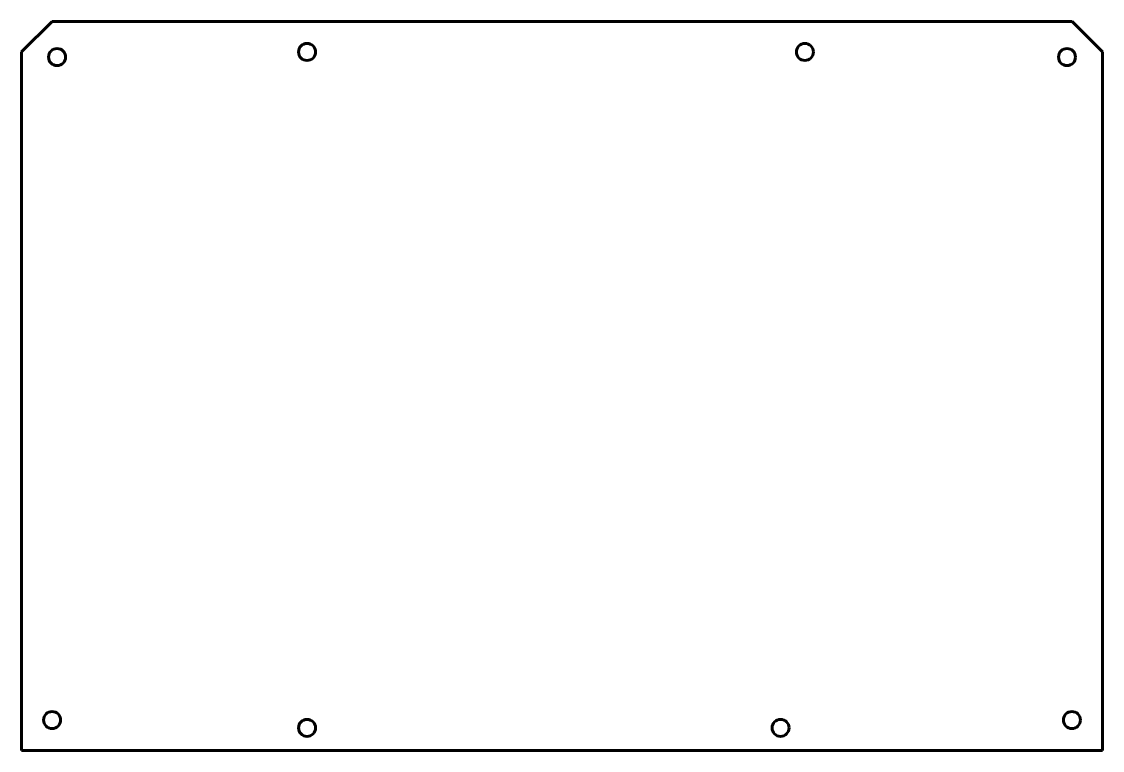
# Model space of a CAD drawing. Header units: millimetres. Extents: x -76 to 102, y -55 to 65.
import ezdxf

# ---------------------------------------------------------------- set-up
doc = ezdxf.new("R2010")
doc.units = ezdxf.units.MM
doc.linetypes.add('K5LT_BASIC', pattern=[0])

msp = doc.modelspace()

# ---------------------------------------------------------------- linework, layer by layer
at = {"color": 150, "linetype": 'K5LT_BASIC', "lineweight": 60, "true_color": 0x0080ff}
for p, q in [((-75.54, 60.35), (-70.54, 65.35)), ((-70.54, 65.35), (97.46, 65.35)), ((97.46, 65.35), (102.46, 60.35)), ((-75.54, -54.65), (-75.54, 60.35)), ((102.46, 60.35), (102.46, -54.65)), ((-57.67, -54.65), (-75.54, -54.65)), ((102.46, -54.65), (-57.67, -54.65))]:
    msp.add_line(p, q, dxfattribs=at)
for centre in [(-69.71, 59.52), (-28.54, 60.35), (53.46, 60.35), (96.63, 59.52), (-70.53, -49.65), (-28.54, -50.94), (49.46, -50.94), (97.44, -49.65)]:
    msp.add_circle(centre, 1.4, dxfattribs=at)

doc.saveas('drawing.dxf')
